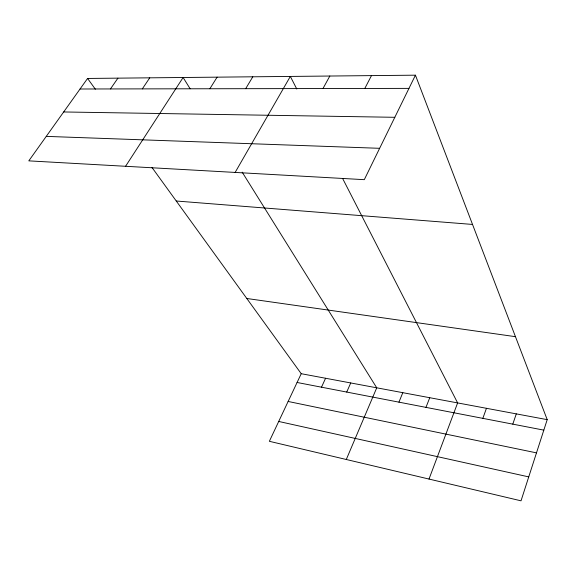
<?xml version="1.0" encoding="UTF-8"?>
<svg xmlns="http://www.w3.org/2000/svg" width="576" height="576" viewBox="0 0 576 576"><rect width="100%" height="100%" fill="white"/><g stroke="black" fill="none" stroke-linecap="round" stroke-linejoin="round"><path stroke-width="0.86" d="M415.433 75.175L364.291 179.669L28.8 160.862L87.574 78.451L415.433 75.175L547.2 419.652L521.021 500.825L269.359 441.302L301.219 373.702L151.999 167.486M512.791 424.145L516.29 413.878M482.846 418.356L486.454 408.298M429.012 479.059L457.625 402.919L342.634 178.495M425.966 407.376L429.761 397.714M398.938 402.156L402.811 392.681M346.291 459.497L376.74 387.806L242.179 172.159M346.723 392.069L350.741 382.946M321.502 387.194L325.584 378.252M364.802 88.466L371.477 75.614M322.978 88.546L329.832 76.032M235.138 172.426L290.333 76.428L296.784 89.014M245.664 88.69L252.799 76.802M209.858 88.754L217.109 77.155M125.568 166.284L183.11 77.501L190.13 88.754M142.322 88.884L149.738 77.832M110.455 88.942L117.929 78.149M80.05 88.999L408.967 88.38M63.677 111.96L394.812 117.302M46.26 136.382L379.634 148.313M176.256 201.01L472.529 224.438M246.794 298.49L515.462 336.679M301.219 373.702L547.2 419.652M297.079 382.478L543.816 430.135M288.137 401.465L536.486 452.866M278.712 421.459L528.739 476.892M87.574 78.451L95.364 89.222"/></g></svg>
